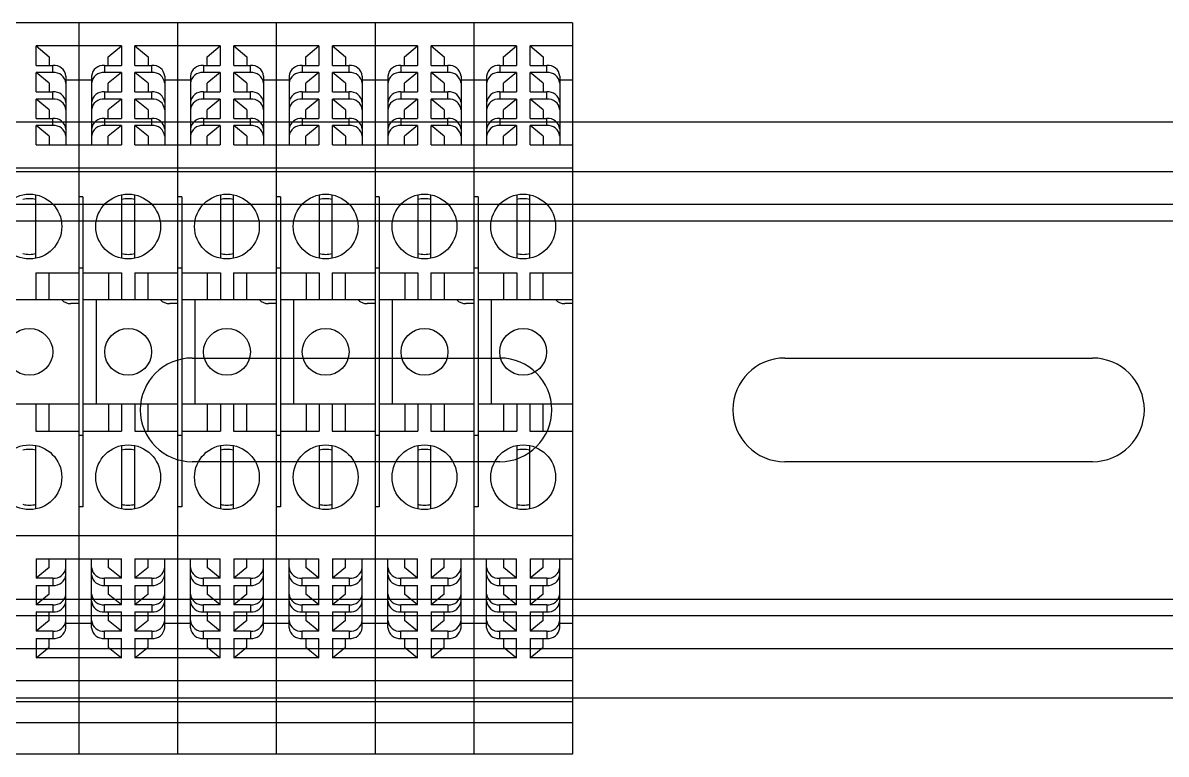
# Model space of a CAD drawing. Header units: inches. Extents: x 17 to 3130, y 15 to 659.
# Drawn here: x 2105.2 to 2174.7, y 378.8 to 423.3 of the extents above; entities that cross this region are included whole.
import ezdxf

# ---------------------------------------------------------------- set-up
doc = ezdxf.new("R2010")
doc.units = ezdxf.units.IN
doc.header["$MEASUREMENT"] = 0

msp = doc.modelspace()

# ---------------------------------------------------------------- linework, layer by layer
at = {"color": 178, "linetype": 'Continuous', "lineweight": 25}
for p, q in [((2108.61962, 423.26917), (2102.61962, 423.26917)), ((2108.61962, 423.26917), (2108.61962, 378.81917)), ((2108.61962, 423.26917), (2108.61962, 378.81917)), ((2108.61962, 423.26917), (2108.61962, 378.81917)), ((2114.61962, 423.26917), (2108.61962, 423.26917)), ((2108.61962, 423.26917), (2108.61962, 378.81917)), ((2114.61962, 423.26917), (2114.61962, 378.81917)), ((2114.61962, 423.26917), (2114.61962, 378.81917)), ((2108.61962, 421.86449), (2106.03237, 421.86449)), ((2106.03237, 420.68692), (2106.03237, 421.86449)), ((2106.03237, 421.86449), (2106.82612, 421.21264)), ((2111.20687, 421.86449), (2108.61962, 421.86449)), ((2110.41312, 421.21264), (2111.20687, 421.86449)), ((2111.20687, 421.86449), (2111.20687, 420.68692)), ((2114.61962, 421.86449), (2112.03237, 421.86449)), ((2112.03237, 420.68692), (2112.03237, 421.86449)), ((2112.03237, 421.86449), (2112.82612, 421.21264)), ((2106.82612, 421.21264), (2106.82612, 420.68692)), ((2110.41312, 420.68692), (2110.41312, 421.21264)), ((2112.82612, 421.21264), (2112.82612, 420.68692)), ((2106.03237, 420.68692), (2107.04837, 420.68692)), ((2107.04837, 420.25213), (2106.03237, 420.25213)), ((2106.03237, 419.07457), (2106.03237, 420.25213)), ((2106.82612, 419.60028), (2106.03237, 420.25213)), ((2107.04837, 420.25213), (2107.04837, 420.68692)), ((2110.19087, 420.68692), (2110.19087, 420.25213)), ((2110.19087, 420.68692), (2111.20687, 420.68692)), ((2111.20687, 420.25213), (2110.19087, 420.25213)), ((2111.20687, 420.25213), (2110.41312, 419.60028)), ((2111.20687, 420.25213), (2111.20687, 419.07457)), ((2112.03237, 420.68692), (2113.04837, 420.68692)), ((2113.04837, 420.25213), (2112.03237, 420.25213)), ((2112.03237, 419.07457), (2112.03237, 420.25213)), ((2112.82612, 419.60028), (2112.03237, 420.25213)), ((2113.04837, 420.25213), (2113.04837, 420.68692)), ((2106.82612, 419.60028), (2106.82612, 419.07457)), ((2107.84212, 420.03507), (2107.84212, 415.84985)), ((2108.61962, 419.77856), (2107.84212, 419.77856)), ((2109.39712, 419.77856), (2108.61962, 419.77856)), ((2109.39712, 420.03507), (2109.39712, 415.84985)), ((2110.41312, 419.07457), (2110.41312, 419.60028)), ((2112.82612, 419.60028), (2112.82612, 419.07457)), ((2113.84212, 420.03507), (2113.84212, 415.84985)), ((2114.61962, 419.77856), (2113.84212, 419.77856)), ((2106.03237, 419.07457), (2107.04837, 419.07457)), ((2107.04837, 418.63977), (2107.04837, 419.07457)), ((2110.19087, 419.07457), (2110.19087, 418.63977)), ((2110.19087, 419.07457), (2111.20687, 419.07457)), ((2112.03237, 419.07457), (2113.04837, 419.07457)), ((2113.04837, 418.63977), (2113.04837, 419.07457)), ((2107.04837, 418.63977), (2106.03237, 418.63977)), ((2106.03237, 417.46221), (2106.03237, 418.63977)), ((2106.82612, 417.98792), (2106.03237, 418.63977)), ((2111.20687, 418.63977), (2110.19087, 418.63977)), ((2111.20687, 418.63977), (2110.41312, 417.98792)), ((2111.20687, 418.63977), (2111.20687, 417.46221)), ((2113.04837, 418.63977), (2112.03237, 418.63977)), ((2112.03237, 417.46221), (2112.03237, 418.63977)), ((2112.82612, 417.98792), (2112.03237, 418.63977)), ((2106.03237, 417.46221), (2107.04837, 417.46221)), ((2106.82612, 417.98792), (2106.82612, 417.46221)), ((2107.04837, 417.02742), (2107.04837, 417.46221)), ((2110.19087, 417.46221), (2110.19087, 417.02742)), ((2110.19087, 417.46221), (2111.20687, 417.46221)), ((2110.41312, 417.46221), (2110.41312, 417.98792)), ((2112.03237, 417.46221), (2113.04837, 417.46221)), ((2112.82612, 417.98792), (2112.82612, 417.46221)), ((2113.04837, 417.02742), (2113.04837, 417.46221)), ((2106.03237, 415.84985), (2106.03237, 417.02742)), ((2107.04837, 417.02742), (2106.03237, 417.02742)), ((2106.82612, 416.37556), (2106.03237, 417.02742)), ((2111.20687, 417.02742), (2110.19087, 417.02742)), ((2111.20687, 417.02742), (2110.41312, 416.37556)), ((2111.20687, 417.02742), (2111.20687, 415.84985)), ((2112.03237, 415.84985), (2112.03237, 417.02742)), ((2113.04837, 417.02742), (2112.03237, 417.02742)), ((2112.82612, 416.37556), (2112.03237, 417.02742)), ((2106.82612, 416.37556), (2106.82612, 415.84985)), ((2110.41312, 415.84985), (2110.41312, 416.37556)), ((2112.82612, 416.37556), (2112.82612, 415.84985)), ((2106.03237, 415.84985), (2108.61962, 415.84985)), ((2108.61962, 415.84985), (2111.20687, 415.84985)), ((2112.03237, 415.84985), (2114.61962, 415.84985)), ((2108.61962, 414.44517), (2102.61962, 414.44517)), ((2114.61962, 414.44517), (2108.61962, 414.44517)), ((2106.0165, 408.96109), (2106.0165, 412.81725)), ((2108.87362, 412.69257), (2108.61962, 412.69257)), ((2108.87362, 412.69257), (2108.87362, 393.84577)), ((2111.22275, 412.81725), (2111.22275, 408.96109)), ((2112.0165, 408.96109), (2112.0165, 412.81725)), ((2106.0165, 408.08247), (2108.61962, 408.08247)), ((2106.0165, 408.08247), (2106.0165, 406.44417)), ((2106.81025, 408.08247), (2106.81025, 406.44417)), ((2108.87362, 408.34917), (2108.61962, 408.34917)), ((2108.87362, 408.08247), (2111.22275, 408.08247)), ((2110.429, 408.08247), (2110.429, 406.44417)), ((2111.22275, 408.08247), (2111.22275, 406.44417)), ((2112.0165, 408.08247), (2114.61962, 408.08247)), ((2112.0165, 408.08247), (2112.0165, 406.44417)), ((2112.81025, 408.08247), (2112.81025, 406.44417)), ((2102.87362, 406.44417), (2108.61962, 406.44417)), ((2108.87362, 406.44417), (2114.61962, 406.44417)), ((2109.66662, 406.44417), (2109.66662, 400.09417)), ((2108.61962, 406.20153), (2108.14337, 406.20153)), ((2114.61962, 406.20153), (2114.14337, 406.20153)), ((2108.61962, 400.09417), (2102.87362, 400.09417)), ((2106.0165, 400.09417), (2106.0165, 398.45587)), ((2106.81025, 400.09417), (2106.81025, 398.45587)), ((2114.61962, 400.09417), (2108.87362, 400.09417)), ((2110.429, 400.09417), (2110.429, 398.45587)), ((2111.22275, 400.09417), (2111.22275, 398.45587)), ((2112.0165, 400.09417), (2112.0165, 398.45587)), ((2112.81025, 400.09417), (2112.81025, 398.45587)), ((2106.0165, 398.45587), (2108.61962, 398.45587)), ((2108.87362, 398.18917), (2108.61962, 398.18917)), ((2108.87362, 398.45587), (2111.22275, 398.45587)), ((2112.0165, 398.45587), (2114.61962, 398.45587)), ((2106.0165, 393.72109), (2106.0165, 397.57725)), ((2111.22275, 397.57725), (2111.22275, 393.72109)), ((2112.0165, 393.72109), (2112.0165, 397.57725)), ((2108.87362, 393.84577), (2108.61962, 393.84577)), ((2108.61962, 392.09317), (2102.61962, 392.09317)), ((2114.61962, 392.09317), (2108.61962, 392.09317)), ((2106.03237, 390.68849), (2108.61962, 390.68849)), ((2106.03237, 390.68849), (2106.03237, 389.51092)), ((2106.82612, 390.16278), (2106.82612, 390.68849)), ((2107.84212, 386.50327), (2107.84212, 390.68849)), ((2108.61962, 390.68849), (2111.20687, 390.68849)), ((2109.39712, 386.50327), (2109.39712, 390.68849)), ((2110.41312, 390.68849), (2110.41312, 390.16278)), ((2111.20687, 389.51092), (2111.20687, 390.68849)), ((2112.03237, 390.68849), (2114.61962, 390.68849)), ((2112.03237, 390.68849), (2112.03237, 389.51092)), ((2112.82612, 390.16278), (2112.82612, 390.68849)), ((2113.84212, 386.50327), (2113.84212, 390.68849)), ((2106.82612, 390.16278), (2106.03237, 389.51092)), ((2111.20687, 389.51092), (2110.41312, 390.16278)), ((2112.82612, 390.16278), (2112.03237, 389.51092)), ((2107.04837, 389.51092), (2106.03237, 389.51092)), ((2106.03237, 389.07613), (2107.04837, 389.07613)), ((2106.03237, 389.07613), (2106.03237, 387.89857)), ((2106.82612, 388.55042), (2106.82612, 389.07613)), ((2107.04837, 389.51092), (2107.04837, 389.07613)), ((2110.19087, 389.07613), (2110.19087, 389.51092)), ((2111.20687, 389.51092), (2110.19087, 389.51092)), ((2110.19087, 389.07613), (2111.20687, 389.07613)), ((2110.41312, 389.07613), (2110.41312, 388.55042)), ((2111.20687, 387.89857), (2111.20687, 389.07613)), ((2113.04837, 389.51092), (2112.03237, 389.51092)), ((2112.03237, 389.07613), (2113.04837, 389.07613)), ((2112.03237, 389.07613), (2112.03237, 387.89857)), ((2112.82612, 388.55042), (2112.82612, 389.07613)), ((2113.04837, 389.51092), (2113.04837, 389.07613)), ((2106.82612, 388.55042), (2106.03237, 387.89857)), ((2111.20687, 387.89857), (2110.41312, 388.55042)), ((2112.82612, 388.55042), (2112.03237, 387.89857)), ((2107.04837, 387.89857), (2106.03237, 387.89857)), ((2107.04837, 387.89857), (2107.04837, 387.46377)), ((2110.19087, 387.46377), (2110.19087, 387.89857)), ((2111.20687, 387.89857), (2110.19087, 387.89857)), ((2113.04837, 387.89857), (2112.03237, 387.89857)), ((2113.04837, 387.89857), (2113.04837, 387.46377)), ((2106.03237, 387.46377), (2107.04837, 387.46377)), ((2106.03237, 387.46377), (2106.03237, 386.28621)), ((2106.82612, 386.93806), (2106.03237, 386.28621)), ((2106.82612, 386.93806), (2106.82612, 387.46377)), ((2110.19087, 387.46377), (2111.20687, 387.46377)), ((2110.41312, 387.46377), (2110.41312, 386.93806)), ((2111.20687, 386.28621), (2110.41312, 386.93806)), ((2111.20687, 386.28621), (2111.20687, 387.46377)), ((2112.03237, 387.46377), (2113.04837, 387.46377)), ((2112.03237, 387.46377), (2112.03237, 386.28621)), ((2112.82612, 386.93806), (2112.03237, 386.28621)), ((2112.82612, 386.93806), (2112.82612, 387.46377)), ((2107.04837, 386.28621), (2106.03237, 386.28621)), ((2107.04837, 386.28621), (2107.04837, 385.85142)), ((2108.61962, 386.75978), (2107.84212, 386.75978)), ((2109.39712, 386.75978), (2108.61962, 386.75978)), ((2110.19087, 385.85142), (2110.19087, 386.28621)), ((2111.20687, 386.28621), (2110.19087, 386.28621)), ((2113.04837, 386.28621), (2112.03237, 386.28621)), ((2113.04837, 386.28621), (2113.04837, 385.85142)), ((2114.61962, 386.75978), (2113.84212, 386.75978)), ((2106.03237, 385.85142), (2107.04837, 385.85142)), ((2106.03237, 385.85142), (2106.03237, 384.67385)), ((2106.82612, 385.3257), (2106.82612, 385.85142)), ((2110.19087, 385.85142), (2111.20687, 385.85142)), ((2110.41312, 385.85142), (2110.41312, 385.3257)), ((2111.20687, 384.67385), (2111.20687, 385.85142)), ((2112.03237, 385.85142), (2113.04837, 385.85142)), ((2112.03237, 385.85142), (2112.03237, 384.67385)), ((2112.82612, 385.3257), (2112.82612, 385.85142)), ((2106.03237, 384.67385), (2106.82612, 385.3257)), ((2110.41312, 385.3257), (2111.20687, 384.67385)), ((2112.03237, 384.67385), (2112.82612, 385.3257)), ((2108.61962, 384.67385), (2106.03237, 384.67385)), ((2111.20687, 384.67385), (2108.61962, 384.67385)), ((2114.61962, 384.67385), (2112.03237, 384.67385)), ((2108.61962, 383.26917), (2102.61962, 383.26917)), ((2114.61962, 383.26917), (2108.61962, 383.26917)), ((2108.61962, 381.99917), (2102.61962, 381.99917)), ((2114.61962, 381.99917), (2108.61962, 381.99917)), ((2108.61962, 380.72917), (2102.61962, 380.72917)), ((2114.61962, 380.72917), (2108.61962, 380.72917)), ((2108.61962, 378.81917), (2102.61962, 378.81917)), ((2114.61962, 378.81917), (2108.61962, 378.81917))]:
    msp.add_line(p, q, dxfattribs=at)
at = {"color": 240, "linetype": 'Continuous', "lineweight": 25, "true_color": 0xed1f24}
for p, q in [((2114.61962, 423.26917), (2114.61962, 378.81917)), ((2120.61962, 423.26917), (2114.61962, 423.26917)), ((2114.61962, 423.26917), (2114.61962, 378.81917)), ((2120.61962, 423.26917), (2120.61962, 378.81917)), ((2120.61962, 423.26917), (2120.61962, 378.81917)), ((2120.61962, 423.26917), (2120.61962, 378.81917)), ((2126.61962, 423.26917), (2120.61962, 423.26917)), ((2120.61962, 423.26917), (2120.61962, 378.81917)), ((2126.61962, 423.26917), (2126.61962, 378.81917)), ((2126.61962, 423.26917), (2126.61962, 378.81917)), ((2132.61962, 423.26917), (2126.61962, 423.26917)), ((2126.61962, 423.26917), (2126.61962, 378.81917)), ((2132.61962, 423.26917), (2132.61962, 378.81917)), ((2132.61962, 423.26917), (2132.61962, 378.81917)), ((2132.61962, 423.26917), (2132.61962, 378.81917)), ((2138.61962, 423.26917), (2132.61962, 423.26917)), ((2132.61962, 423.26917), (2132.61962, 378.81917)), ((2138.61962, 423.26917), (2138.61962, 378.81917)), ((2117.20687, 421.86449), (2114.61962, 421.86449)), ((2116.41312, 421.21264), (2117.20687, 421.86449)), ((2117.20687, 421.86449), (2117.20687, 420.68692)), ((2120.61962, 421.86449), (2118.03237, 421.86449)), ((2118.03237, 420.68692), (2118.03237, 421.86449)), ((2118.03237, 421.86449), (2118.82612, 421.21264)), ((2123.20687, 421.86449), (2120.61962, 421.86449)), ((2122.41312, 421.21264), (2123.20687, 421.86449)), ((2123.20687, 421.86449), (2123.20687, 420.68692)), ((2126.61962, 421.86449), (2124.03237, 421.86449)), ((2124.03237, 420.68692), (2124.03237, 421.86449)), ((2124.03237, 421.86449), (2124.82612, 421.21264)), ((2129.20687, 421.86449), (2126.61962, 421.86449)), ((2128.41312, 421.21264), (2129.20687, 421.86449)), ((2129.20687, 421.86449), (2129.20687, 420.68692)), ((2132.61962, 421.86449), (2130.03237, 421.86449)), ((2130.03237, 420.68692), (2130.03237, 421.86449)), ((2130.03237, 421.86449), (2130.82612, 421.21264)), ((2135.20687, 421.86449), (2132.61962, 421.86449)), ((2134.41312, 421.21264), (2135.20687, 421.86449)), ((2135.20687, 421.86449), (2135.20687, 420.68692)), ((2138.61962, 421.86449), (2136.03237, 421.86449)), ((2136.03237, 420.68692), (2136.03237, 421.86449)), ((2136.03237, 421.86449), (2136.82612, 421.21264)), ((2116.41312, 420.68692), (2116.41312, 421.21264)), ((2118.82612, 421.21264), (2118.82612, 420.68692)), ((2122.41312, 420.68692), (2122.41312, 421.21264)), ((2124.82612, 421.21264), (2124.82612, 420.68692)), ((2128.41312, 420.68692), (2128.41312, 421.21264)), ((2130.82612, 421.21264), (2130.82612, 420.68692)), ((2134.41312, 420.68692), (2134.41312, 421.21264)), ((2136.82612, 421.21264), (2136.82612, 420.68692)), ((2116.19087, 420.68692), (2116.19087, 420.25213)), ((2116.19087, 420.68692), (2117.20687, 420.68692)), ((2117.20687, 420.25213), (2116.19087, 420.25213)), ((2117.20687, 420.25213), (2116.41312, 419.60028)), ((2117.20687, 420.25213), (2117.20687, 419.07457)), ((2118.03237, 420.68692), (2119.04837, 420.68692)), ((2119.04837, 420.25213), (2118.03237, 420.25213)), ((2118.03237, 419.07457), (2118.03237, 420.25213)), ((2118.82612, 419.60028), (2118.03237, 420.25213)), ((2119.04837, 420.25213), (2119.04837, 420.68692)), ((2122.19087, 420.68692), (2122.19087, 420.25213)), ((2122.19087, 420.68692), (2123.20687, 420.68692)), ((2123.20687, 420.25213), (2122.19087, 420.25213)), ((2123.20687, 420.25213), (2122.41312, 419.60028)), ((2123.20687, 420.25213), (2123.20687, 419.07457)), ((2124.03237, 420.68692), (2125.04837, 420.68692)), ((2125.04837, 420.25213), (2124.03237, 420.25213)), ((2124.03237, 419.07457), (2124.03237, 420.25213)), ((2124.82612, 419.60028), (2124.03237, 420.25213)), ((2125.04837, 420.25213), (2125.04837, 420.68692)), ((2128.19087, 420.68692), (2128.19087, 420.25213)), ((2128.19087, 420.68692), (2129.20687, 420.68692)), ((2129.20687, 420.25213), (2128.19087, 420.25213)), ((2129.20687, 420.25213), (2128.41312, 419.60028)), ((2129.20687, 420.25213), (2129.20687, 419.07457)), ((2130.03237, 420.68692), (2131.04837, 420.68692)), ((2131.04837, 420.25213), (2130.03237, 420.25213)), ((2130.03237, 419.07457), (2130.03237, 420.25213)), ((2130.82612, 419.60028), (2130.03237, 420.25213)), ((2131.04837, 420.25213), (2131.04837, 420.68692)), ((2134.19087, 420.68692), (2134.19087, 420.25213)), ((2134.19087, 420.68692), (2135.20687, 420.68692)), ((2135.20687, 420.25213), (2134.19087, 420.25213)), ((2135.20687, 420.25213), (2134.41312, 419.60028)), ((2135.20687, 420.25213), (2135.20687, 419.07457)), ((2136.03237, 420.68692), (2137.04837, 420.68692)), ((2137.04837, 420.25213), (2136.03237, 420.25213)), ((2136.03237, 419.07457), (2136.03237, 420.25213)), ((2136.82612, 419.60028), (2136.03237, 420.25213)), ((2137.04837, 420.25213), (2137.04837, 420.68692)), ((2115.39712, 419.77856), (2114.61962, 419.77856)), ((2115.39712, 420.03507), (2115.39712, 415.84985)), ((2116.41312, 419.07457), (2116.41312, 419.60028)), ((2118.82612, 419.60028), (2118.82612, 419.07457)), ((2119.84212, 420.03507), (2119.84212, 415.84985)), ((2120.61962, 419.77856), (2119.84212, 419.77856)), ((2121.39712, 419.77856), (2120.61962, 419.77856)), ((2121.39712, 420.03507), (2121.39712, 415.84985)), ((2122.41312, 419.07457), (2122.41312, 419.60028)), ((2124.82612, 419.60028), (2124.82612, 419.07457)), ((2125.84212, 420.03507), (2125.84212, 415.84985)), ((2126.61962, 419.77856), (2125.84212, 419.77856)), ((2127.39712, 419.77856), (2126.61962, 419.77856)), ((2127.39712, 420.03507), (2127.39712, 415.84985)), ((2128.41312, 419.07457), (2128.41312, 419.60028)), ((2130.82612, 419.60028), (2130.82612, 419.07457)), ((2131.84212, 420.03507), (2131.84212, 415.84985)), ((2132.61962, 419.77856), (2131.84212, 419.77856)), ((2133.39712, 419.77856), (2132.61962, 419.77856)), ((2133.39712, 420.03507), (2133.39712, 415.84985)), ((2134.41312, 419.07457), (2134.41312, 419.60028)), ((2136.82612, 419.60028), (2136.82612, 419.07457)), ((2137.84212, 420.03507), (2137.84212, 415.84985)), ((2138.61962, 419.77856), (2137.84212, 419.77856)), ((2116.19087, 419.07457), (2116.19087, 418.63977)), ((2116.19087, 419.07457), (2117.20687, 419.07457)), ((2118.03237, 419.07457), (2119.04837, 419.07457)), ((2119.04837, 418.63977), (2119.04837, 419.07457)), ((2122.19087, 419.07457), (2122.19087, 418.63977)), ((2122.19087, 419.07457), (2123.20687, 419.07457)), ((2124.03237, 419.07457), (2125.04837, 419.07457)), ((2125.04837, 418.63977), (2125.04837, 419.07457)), ((2128.19087, 419.07457), (2128.19087, 418.63977)), ((2128.19087, 419.07457), (2129.20687, 419.07457)), ((2130.03237, 419.07457), (2131.04837, 419.07457)), ((2131.04837, 418.63977), (2131.04837, 419.07457)), ((2134.19087, 419.07457), (2134.19087, 418.63977)), ((2134.19087, 419.07457), (2135.20687, 419.07457)), ((2136.03237, 419.07457), (2137.04837, 419.07457)), ((2137.04837, 418.63977), (2137.04837, 419.07457)), ((2117.20687, 418.63977), (2116.19087, 418.63977)), ((2117.20687, 418.63977), (2116.41312, 417.98792)), ((2117.20687, 418.63977), (2117.20687, 417.46221)), ((2119.04837, 418.63977), (2118.03237, 418.63977)), ((2118.03237, 417.46221), (2118.03237, 418.63977)), ((2118.82612, 417.98792), (2118.03237, 418.63977)), ((2123.20687, 418.63977), (2122.19087, 418.63977)), ((2123.20687, 418.63977), (2122.41312, 417.98792)), ((2123.20687, 418.63977), (2123.20687, 417.46221)), ((2125.04837, 418.63977), (2124.03237, 418.63977)), ((2124.03237, 417.46221), (2124.03237, 418.63977)), ((2124.82612, 417.98792), (2124.03237, 418.63977)), ((2129.20687, 418.63977), (2128.19087, 418.63977)), ((2129.20687, 418.63977), (2128.41312, 417.98792)), ((2129.20687, 418.63977), (2129.20687, 417.46221)), ((2131.04837, 418.63977), (2130.03237, 418.63977)), ((2130.03237, 417.46221), (2130.03237, 418.63977)), ((2130.82612, 417.98792), (2130.03237, 418.63977)), ((2135.20687, 418.63977), (2134.19087, 418.63977)), ((2135.20687, 418.63977), (2134.41312, 417.98792)), ((2135.20687, 418.63977), (2135.20687, 417.46221)), ((2137.04837, 418.63977), (2136.03237, 418.63977)), ((2136.03237, 417.46221), (2136.03237, 418.63977)), ((2136.82612, 417.98792), (2136.03237, 418.63977)), ((2116.19087, 417.46221), (2116.19087, 417.02742)), ((2116.19087, 417.46221), (2117.20687, 417.46221)), ((2116.41312, 417.46221), (2116.41312, 417.98792)), ((2118.03237, 417.46221), (2119.04837, 417.46221)), ((2118.82612, 417.98792), (2118.82612, 417.46221)), ((2119.04837, 417.02742), (2119.04837, 417.46221)), ((2122.19087, 417.46221), (2122.19087, 417.02742)), ((2122.19087, 417.46221), (2123.20687, 417.46221)), ((2122.41312, 417.46221), (2122.41312, 417.98792)), ((2124.03237, 417.46221), (2125.04837, 417.46221)), ((2124.82612, 417.98792), (2124.82612, 417.46221)), ((2125.04837, 417.02742), (2125.04837, 417.46221)), ((2128.19087, 417.46221), (2128.19087, 417.02742)), ((2128.19087, 417.46221), (2129.20687, 417.46221)), ((2128.41312, 417.46221), (2128.41312, 417.98792)), ((2130.03237, 417.46221), (2131.04837, 417.46221)), ((2130.82612, 417.98792), (2130.82612, 417.46221)), ((2131.04837, 417.02742), (2131.04837, 417.46221)), ((2134.19087, 417.46221), (2134.19087, 417.02742)), ((2134.19087, 417.46221), (2135.20687, 417.46221)), ((2134.41312, 417.46221), (2134.41312, 417.98792)), ((2136.03237, 417.46221), (2137.04837, 417.46221)), ((2136.82612, 417.98792), (2136.82612, 417.46221)), ((2137.04837, 417.02742), (2137.04837, 417.46221)), ((2117.20687, 417.02742), (2116.19087, 417.02742)), ((2117.20687, 417.02742), (2116.41312, 416.37556)), ((2117.20687, 417.02742), (2117.20687, 415.84985)), ((2118.03237, 415.84985), (2118.03237, 417.02742)), ((2119.04837, 417.02742), (2118.03237, 417.02742)), ((2118.82612, 416.37556), (2118.03237, 417.02742)), ((2123.20687, 417.02742), (2122.19087, 417.02742)), ((2123.20687, 417.02742), (2122.41312, 416.37556)), ((2123.20687, 417.02742), (2123.20687, 415.84985)), ((2124.03237, 415.84985), (2124.03237, 417.02742)), ((2125.04837, 417.02742), (2124.03237, 417.02742)), ((2124.82612, 416.37556), (2124.03237, 417.02742)), ((2129.20687, 417.02742), (2128.19087, 417.02742)), ((2129.20687, 417.02742), (2128.41312, 416.37556)), ((2129.20687, 417.02742), (2129.20687, 415.84985)), ((2130.03237, 415.84985), (2130.03237, 417.02742)), ((2131.04837, 417.02742), (2130.03237, 417.02742)), ((2130.82612, 416.37556), (2130.03237, 417.02742)), ((2135.20687, 417.02742), (2134.19087, 417.02742)), ((2135.20687, 417.02742), (2134.41312, 416.37556)), ((2135.20687, 417.02742), (2135.20687, 415.84985)), ((2136.03237, 415.84985), (2136.03237, 417.02742)), ((2137.04837, 417.02742), (2136.03237, 417.02742)), ((2136.82612, 416.37556), (2136.03237, 417.02742)), ((2116.41312, 415.84985), (2116.41312, 416.37556)), ((2118.82612, 416.37556), (2118.82612, 415.84985)), ((2122.41312, 415.84985), (2122.41312, 416.37556)), ((2124.82612, 416.37556), (2124.82612, 415.84985)), ((2128.41312, 415.84985), (2128.41312, 416.37556)), ((2130.82612, 416.37556), (2130.82612, 415.84985)), ((2134.41312, 415.84985), (2134.41312, 416.37556)), ((2136.82612, 416.37556), (2136.82612, 415.84985)), ((2114.61962, 415.84985), (2117.20687, 415.84985)), ((2118.03237, 415.84985), (2120.61962, 415.84985)), ((2120.61962, 415.84985), (2123.20687, 415.84985)), ((2124.03237, 415.84985), (2126.61962, 415.84985)), ((2126.61962, 415.84985), (2129.20687, 415.84985)), ((2130.03237, 415.84985), (2132.61962, 415.84985)), ((2132.61962, 415.84985), (2135.20687, 415.84985)), ((2136.03237, 415.84985), (2138.61962, 415.84985)), ((2120.61962, 414.44517), (2114.61962, 414.44517)), ((2126.61962, 414.44517), (2120.61962, 414.44517)), ((2132.61962, 414.44517), (2126.61962, 414.44517)), ((2138.61962, 414.44517), (2132.61962, 414.44517)), ((2114.87362, 412.69257), (2114.61962, 412.69257)), ((2114.87362, 412.69257), (2114.87362, 393.84577)), ((2117.22275, 412.81725), (2117.22275, 408.96109)), ((2118.0165, 408.96109), (2118.0165, 412.81725)), ((2120.87362, 412.69257), (2120.61962, 412.69257)), ((2120.87362, 412.69257), (2120.87362, 393.84577)), ((2123.22275, 412.81725), (2123.22275, 408.96109)), ((2124.0165, 408.96109), (2124.0165, 412.81725)), ((2126.87362, 412.69257), (2126.61962, 412.69257)), ((2126.87362, 412.69257), (2126.87362, 393.84577)), ((2129.22275, 412.81725), (2129.22275, 408.96109)), ((2130.0165, 408.96109), (2130.0165, 412.81725)), ((2132.87362, 412.69257), (2132.61962, 412.69257)), ((2132.87362, 412.69257), (2132.87362, 393.84577)), ((2135.22275, 412.81725), (2135.22275, 408.96109)), ((2136.0165, 408.96109), (2136.0165, 412.81725)), ((2114.87362, 408.34917), (2114.61962, 408.34917)), ((2114.87362, 408.08247), (2117.22275, 408.08247)), ((2116.429, 408.08247), (2116.429, 406.44417)), ((2117.22275, 408.08247), (2117.22275, 406.44417)), ((2118.0165, 408.08247), (2120.61962, 408.08247)), ((2118.0165, 408.08247), (2118.0165, 406.44417)), ((2118.81025, 408.08247), (2118.81025, 406.44417)), ((2120.87362, 408.34917), (2120.61962, 408.34917)), ((2120.87362, 408.08247), (2123.22275, 408.08247)), ((2122.429, 408.08247), (2122.429, 406.44417)), ((2123.22275, 408.08247), (2123.22275, 406.44417)), ((2124.0165, 408.08247), (2126.61962, 408.08247)), ((2124.0165, 408.08247), (2124.0165, 406.44417)), ((2124.81025, 408.08247), (2124.81025, 406.44417)), ((2126.87362, 408.34917), (2126.61962, 408.34917)), ((2126.87362, 408.08247), (2129.22275, 408.08247)), ((2128.429, 408.08247), (2128.429, 406.44417)), ((2129.22275, 408.08247), (2129.22275, 406.44417)), ((2130.0165, 408.08247), (2132.61962, 408.08247)), ((2130.0165, 408.08247), (2130.0165, 406.44417)), ((2130.81025, 408.08247), (2130.81025, 406.44417)), ((2132.87362, 408.34917), (2132.61962, 408.34917)), ((2132.87362, 408.08247), (2135.22275, 408.08247)), ((2134.429, 408.08247), (2134.429, 406.44417)), ((2135.22275, 408.08247), (2135.22275, 406.44417)), ((2136.0165, 408.08247), (2138.61962, 408.08247)), ((2136.0165, 408.08247), (2136.0165, 406.44417)), ((2136.81025, 408.08247), (2136.81025, 406.44417)), ((2114.87362, 406.44417), (2120.61962, 406.44417)), ((2115.66662, 406.44417), (2115.66662, 400.09417)), ((2120.87362, 406.44417), (2126.61962, 406.44417)), ((2121.66662, 406.44417), (2121.66662, 400.09417)), ((2126.87362, 406.44417), (2132.61962, 406.44417)), ((2127.66662, 406.44417), (2127.66662, 400.09417)), ((2132.87362, 406.44417), (2138.61962, 406.44417)), ((2133.66662, 406.44417), (2133.66662, 400.09417)), ((2120.61962, 406.20153), (2120.14337, 406.20153)), ((2126.61962, 406.20153), (2126.14337, 406.20153)), ((2132.61962, 406.20153), (2132.14337, 406.20153)), ((2138.61962, 406.20153), (2138.14337, 406.20153)), ((2120.61962, 400.09417), (2114.87362, 400.09417)), ((2116.429, 400.09417), (2116.429, 398.45587)), ((2117.22275, 400.09417), (2117.22275, 398.45587)), ((2118.0165, 400.09417), (2118.0165, 398.45587)), ((2118.81025, 400.09417), (2118.81025, 398.45587)), ((2126.61962, 400.09417), (2120.87362, 400.09417)), ((2122.429, 400.09417), (2122.429, 398.45587)), ((2123.22275, 400.09417), (2123.22275, 398.45587)), ((2124.0165, 400.09417), (2124.0165, 398.45587)), ((2124.81025, 400.09417), (2124.81025, 398.45587)), ((2132.61962, 400.09417), (2126.87362, 400.09417)), ((2128.429, 400.09417), (2128.429, 398.45587)), ((2129.22275, 400.09417), (2129.22275, 398.45587)), ((2130.0165, 400.09417), (2130.0165, 398.45587)), ((2130.81025, 400.09417), (2130.81025, 398.45587)), ((2138.61962, 400.09417), (2132.87362, 400.09417)), ((2134.429, 400.09417), (2134.429, 398.45587)), ((2135.22275, 400.09417), (2135.22275, 398.45587)), ((2136.0165, 400.09417), (2136.0165, 398.45587)), ((2136.81025, 400.09417), (2136.81025, 398.45587)), ((2114.87362, 398.18917), (2114.61962, 398.18917)), ((2114.87362, 398.45587), (2117.22275, 398.45587)), ((2118.0165, 398.45587), (2120.61962, 398.45587)), ((2120.87362, 398.18917), (2120.61962, 398.18917)), ((2120.87362, 398.45587), (2123.22275, 398.45587)), ((2124.0165, 398.45587), (2126.61962, 398.45587)), ((2126.87362, 398.18917), (2126.61962, 398.18917)), ((2126.87362, 398.45587), (2129.22275, 398.45587)), ((2130.0165, 398.45587), (2132.61962, 398.45587)), ((2132.87362, 398.18917), (2132.61962, 398.18917)), ((2132.87362, 398.45587), (2135.22275, 398.45587)), ((2136.0165, 398.45587), (2138.61962, 398.45587)), ((2117.22275, 397.57725), (2117.22275, 393.72109)), ((2118.0165, 393.72109), (2118.0165, 397.57725)), ((2123.22275, 397.57725), (2123.22275, 393.72109)), ((2124.0165, 393.72109), (2124.0165, 397.57725)), ((2129.22275, 397.57725), (2129.22275, 393.72109)), ((2130.0165, 393.72109), (2130.0165, 397.57725)), ((2135.22275, 397.57725), (2135.22275, 393.72109)), ((2136.0165, 393.72109), (2136.0165, 397.57725)), ((2114.87362, 393.84577), (2114.61962, 393.84577)), ((2120.87362, 393.84577), (2120.61962, 393.84577)), ((2126.87362, 393.84577), (2126.61962, 393.84577)), ((2132.87362, 393.84577), (2132.61962, 393.84577)), ((2120.61962, 392.09317), (2114.61962, 392.09317)), ((2126.61962, 392.09317), (2120.61962, 392.09317)), ((2132.61962, 392.09317), (2126.61962, 392.09317)), ((2138.61962, 392.09317), (2132.61962, 392.09317)), ((2114.61962, 390.68849), (2117.20687, 390.68849)), ((2115.39712, 386.50327), (2115.39712, 390.68849)), ((2116.41312, 390.68849), (2116.41312, 390.16278)), ((2117.20687, 389.51092), (2117.20687, 390.68849)), ((2118.03237, 390.68849), (2120.61962, 390.68849)), ((2118.03237, 390.68849), (2118.03237, 389.51092)), ((2118.82612, 390.16278), (2118.82612, 390.68849)), ((2119.84212, 386.50327), (2119.84212, 390.68849)), ((2120.61962, 390.68849), (2123.20687, 390.68849)), ((2121.39712, 386.50327), (2121.39712, 390.68849)), ((2122.41312, 390.68849), (2122.41312, 390.16278)), ((2123.20687, 389.51092), (2123.20687, 390.68849)), ((2124.03237, 390.68849), (2126.61962, 390.68849)), ((2124.03237, 390.68849), (2124.03237, 389.51092)), ((2124.82612, 390.16278), (2124.82612, 390.68849)), ((2125.84212, 386.50327), (2125.84212, 390.68849)), ((2126.61962, 390.68849), (2129.20687, 390.68849)), ((2127.39712, 386.50327), (2127.39712, 390.68849)), ((2128.41312, 390.68849), (2128.41312, 390.16278)), ((2129.20687, 389.51092), (2129.20687, 390.68849)), ((2130.03237, 390.68849), (2132.61962, 390.68849)), ((2130.03237, 390.68849), (2130.03237, 389.51092)), ((2130.82612, 390.16278), (2130.82612, 390.68849)), ((2131.84212, 386.50327), (2131.84212, 390.68849)), ((2132.61962, 390.68849), (2135.20687, 390.68849)), ((2133.39712, 386.50327), (2133.39712, 390.68849)), ((2134.41312, 390.68849), (2134.41312, 390.16278)), ((2135.20687, 389.51092), (2135.20687, 390.68849)), ((2136.03237, 390.68849), (2138.61962, 390.68849)), ((2136.03237, 390.68849), (2136.03237, 389.51092)), ((2136.82612, 390.16278), (2136.82612, 390.68849)), ((2137.84212, 386.50327), (2137.84212, 390.68849)), ((2117.20687, 389.51092), (2116.41312, 390.16278)), ((2118.82612, 390.16278), (2118.03237, 389.51092)), ((2123.20687, 389.51092), (2122.41312, 390.16278)), ((2124.82612, 390.16278), (2124.03237, 389.51092)), ((2129.20687, 389.51092), (2128.41312, 390.16278)), ((2130.82612, 390.16278), (2130.03237, 389.51092)), ((2135.20687, 389.51092), (2134.41312, 390.16278)), ((2136.82612, 390.16278), (2136.03237, 389.51092)), ((2116.19087, 389.07613), (2116.19087, 389.51092)), ((2117.20687, 389.51092), (2116.19087, 389.51092)), ((2116.19087, 389.07613), (2117.20687, 389.07613)), ((2116.41312, 389.07613), (2116.41312, 388.55042)), ((2117.20687, 387.89857), (2117.20687, 389.07613)), ((2119.04837, 389.51092), (2118.03237, 389.51092)), ((2118.03237, 389.07613), (2119.04837, 389.07613)), ((2118.03237, 389.07613), (2118.03237, 387.89857)), ((2118.82612, 388.55042), (2118.82612, 389.07613)), ((2119.04837, 389.51092), (2119.04837, 389.07613)), ((2122.19087, 389.07613), (2122.19087, 389.51092)), ((2123.20687, 389.51092), (2122.19087, 389.51092)), ((2122.19087, 389.07613), (2123.20687, 389.07613)), ((2122.41312, 389.07613), (2122.41312, 388.55042)), ((2123.20687, 387.89857), (2123.20687, 389.07613)), ((2125.04837, 389.51092), (2124.03237, 389.51092)), ((2124.03237, 389.07613), (2125.04837, 389.07613)), ((2124.03237, 389.07613), (2124.03237, 387.89857)), ((2124.82612, 388.55042), (2124.82612, 389.07613)), ((2125.04837, 389.51092), (2125.04837, 389.07613)), ((2128.19087, 389.07613), (2128.19087, 389.51092)), ((2129.20687, 389.51092), (2128.19087, 389.51092)), ((2128.19087, 389.07613), (2129.20687, 389.07613)), ((2128.41312, 389.07613), (2128.41312, 388.55042)), ((2129.20687, 387.89857), (2129.20687, 389.07613)), ((2131.04837, 389.51092), (2130.03237, 389.51092)), ((2130.03237, 389.07613), (2131.04837, 389.07613)), ((2130.03237, 389.07613), (2130.03237, 387.89857)), ((2130.82612, 388.55042), (2130.82612, 389.07613)), ((2131.04837, 389.51092), (2131.04837, 389.07613)), ((2134.19087, 389.07613), (2134.19087, 389.51092)), ((2135.20687, 389.51092), (2134.19087, 389.51092)), ((2134.19087, 389.07613), (2135.20687, 389.07613)), ((2134.41312, 389.07613), (2134.41312, 388.55042)), ((2135.20687, 387.89857), (2135.20687, 389.07613)), ((2137.04837, 389.51092), (2136.03237, 389.51092)), ((2136.03237, 389.07613), (2137.04837, 389.07613)), ((2136.03237, 389.07613), (2136.03237, 387.89857)), ((2136.82612, 388.55042), (2136.82612, 389.07613)), ((2137.04837, 389.51092), (2137.04837, 389.07613)), ((2117.20687, 387.89857), (2116.41312, 388.55042)), ((2118.82612, 388.55042), (2118.03237, 387.89857)), ((2123.20687, 387.89857), (2122.41312, 388.55042)), ((2124.82612, 388.55042), (2124.03237, 387.89857)), ((2129.20687, 387.89857), (2128.41312, 388.55042)), ((2130.82612, 388.55042), (2130.03237, 387.89857)), ((2135.20687, 387.89857), (2134.41312, 388.55042)), ((2136.82612, 388.55042), (2136.03237, 387.89857)), ((2116.19087, 387.46377), (2116.19087, 387.89857)), ((2117.20687, 387.89857), (2116.19087, 387.89857)), ((2119.04837, 387.89857), (2118.03237, 387.89857)), ((2119.04837, 387.89857), (2119.04837, 387.46377)), ((2122.19087, 387.46377), (2122.19087, 387.89857)), ((2123.20687, 387.89857), (2122.19087, 387.89857)), ((2125.04837, 387.89857), (2124.03237, 387.89857)), ((2125.04837, 387.89857), (2125.04837, 387.46377)), ((2128.19087, 387.46377), (2128.19087, 387.89857)), ((2129.20687, 387.89857), (2128.19087, 387.89857)), ((2131.04837, 387.89857), (2130.03237, 387.89857)), ((2131.04837, 387.89857), (2131.04837, 387.46377)), ((2134.19087, 387.46377), (2134.19087, 387.89857)), ((2135.20687, 387.89857), (2134.19087, 387.89857)), ((2137.04837, 387.89857), (2136.03237, 387.89857)), ((2137.04837, 387.89857), (2137.04837, 387.46377)), ((2116.19087, 387.46377), (2117.20687, 387.46377)), ((2116.41312, 387.46377), (2116.41312, 386.93806)), ((2117.20687, 386.28621), (2116.41312, 386.93806)), ((2117.20687, 386.28621), (2117.20687, 387.46377)), ((2118.03237, 387.46377), (2119.04837, 387.46377)), ((2118.03237, 387.46377), (2118.03237, 386.28621)), ((2118.82612, 386.93806), (2118.03237, 386.28621)), ((2118.82612, 386.93806), (2118.82612, 387.46377)), ((2122.19087, 387.46377), (2123.20687, 387.46377)), ((2122.41312, 387.46377), (2122.41312, 386.93806)), ((2123.20687, 386.28621), (2122.41312, 386.93806)), ((2123.20687, 386.28621), (2123.20687, 387.46377)), ((2124.03237, 387.46377), (2125.04837, 387.46377)), ((2124.03237, 387.46377), (2124.03237, 386.28621)), ((2124.82612, 386.93806), (2124.03237, 386.28621)), ((2124.82612, 386.93806), (2124.82612, 387.46377)), ((2128.19087, 387.46377), (2129.20687, 387.46377)), ((2128.41312, 387.46377), (2128.41312, 386.93806)), ((2129.20687, 386.28621), (2128.41312, 386.93806)), ((2129.20687, 386.28621), (2129.20687, 387.46377)), ((2130.03237, 387.46377), (2131.04837, 387.46377)), ((2130.03237, 387.46377), (2130.03237, 386.28621)), ((2130.82612, 386.93806), (2130.03237, 386.28621)), ((2130.82612, 386.93806), (2130.82612, 387.46377)), ((2134.19087, 387.46377), (2135.20687, 387.46377)), ((2134.41312, 387.46377), (2134.41312, 386.93806)), ((2135.20687, 386.28621), (2134.41312, 386.93806)), ((2135.20687, 386.28621), (2135.20687, 387.46377)), ((2136.03237, 387.46377), (2137.04837, 387.46377)), ((2136.03237, 387.46377), (2136.03237, 386.28621)), ((2136.82612, 386.93806), (2136.03237, 386.28621)), ((2136.82612, 386.93806), (2136.82612, 387.46377)), ((2115.39712, 386.75978), (2114.61962, 386.75978)), ((2116.19087, 385.85142), (2116.19087, 386.28621)), ((2117.20687, 386.28621), (2116.19087, 386.28621)), ((2119.04837, 386.28621), (2118.03237, 386.28621)), ((2119.04837, 386.28621), (2119.04837, 385.85142)), ((2120.61962, 386.75978), (2119.84212, 386.75978)), ((2121.39712, 386.75978), (2120.61962, 386.75978)), ((2122.19087, 385.85142), (2122.19087, 386.28621)), ((2123.20687, 386.28621), (2122.19087, 386.28621)), ((2125.04837, 386.28621), (2124.03237, 386.28621)), ((2125.04837, 386.28621), (2125.04837, 385.85142)), ((2126.61962, 386.75978), (2125.84212, 386.75978)), ((2127.39712, 386.75978), (2126.61962, 386.75978)), ((2128.19087, 385.85142), (2128.19087, 386.28621)), ((2129.20687, 386.28621), (2128.19087, 386.28621)), ((2131.04837, 386.28621), (2130.03237, 386.28621)), ((2131.04837, 386.28621), (2131.04837, 385.85142)), ((2132.61962, 386.75978), (2131.84212, 386.75978)), ((2133.39712, 386.75978), (2132.61962, 386.75978)), ((2134.19087, 385.85142), (2134.19087, 386.28621)), ((2135.20687, 386.28621), (2134.19087, 386.28621)), ((2137.04837, 386.28621), (2136.03237, 386.28621)), ((2137.04837, 386.28621), (2137.04837, 385.85142)), ((2138.61962, 386.75978), (2137.84212, 386.75978)), ((2116.19087, 385.85142), (2117.20687, 385.85142)), ((2116.41312, 385.85142), (2116.41312, 385.3257)), ((2117.20687, 384.67385), (2117.20687, 385.85142)), ((2118.03237, 385.85142), (2119.04837, 385.85142)), ((2118.03237, 385.85142), (2118.03237, 384.67385)), ((2118.82612, 385.3257), (2118.82612, 385.85142)), ((2122.19087, 385.85142), (2123.20687, 385.85142)), ((2122.41312, 385.85142), (2122.41312, 385.3257)), ((2123.20687, 384.67385), (2123.20687, 385.85142)), ((2124.03237, 385.85142), (2125.04837, 385.85142)), ((2124.03237, 385.85142), (2124.03237, 384.67385)), ((2124.82612, 385.3257), (2124.82612, 385.85142)), ((2128.19087, 385.85142), (2129.20687, 385.85142)), ((2128.41312, 385.85142), (2128.41312, 385.3257)), ((2129.20687, 384.67385), (2129.20687, 385.85142)), ((2130.03237, 385.85142), (2131.04837, 385.85142)), ((2130.03237, 385.85142), (2130.03237, 384.67385)), ((2130.82612, 385.3257), (2130.82612, 385.85142)), ((2134.19087, 385.85142), (2135.20687, 385.85142)), ((2134.41312, 385.85142), (2134.41312, 385.3257)), ((2135.20687, 384.67385), (2135.20687, 385.85142)), ((2136.03237, 385.85142), (2137.04837, 385.85142)), ((2136.03237, 385.85142), (2136.03237, 384.67385)), ((2136.82612, 385.3257), (2136.82612, 385.85142)), ((2116.41312, 385.3257), (2117.20687, 384.67385)), ((2118.03237, 384.67385), (2118.82612, 385.3257)), ((2122.41312, 385.3257), (2123.20687, 384.67385)), ((2124.03237, 384.67385), (2124.82612, 385.3257)), ((2128.41312, 385.3257), (2129.20687, 384.67385)), ((2130.03237, 384.67385), (2130.82612, 385.3257)), ((2134.41312, 385.3257), (2135.20687, 384.67385)), ((2136.03237, 384.67385), (2136.82612, 385.3257)), ((2117.20687, 384.67385), (2114.61962, 384.67385)), ((2120.61962, 384.67385), (2118.03237, 384.67385)), ((2123.20687, 384.67385), (2120.61962, 384.67385)), ((2126.61962, 384.67385), (2124.03237, 384.67385)), ((2129.20687, 384.67385), (2126.61962, 384.67385)), ((2132.61962, 384.67385), (2130.03237, 384.67385)), ((2135.20687, 384.67385), (2132.61962, 384.67385)), ((2138.61962, 384.67385), (2136.03237, 384.67385)), ((2120.61962, 383.26917), (2114.61962, 383.26917)), ((2126.61962, 383.26917), (2120.61962, 383.26917)), ((2132.61962, 383.26917), (2126.61962, 383.26917)), ((2138.61962, 383.26917), (2132.61962, 383.26917)), ((2120.61962, 381.99917), (2114.61962, 381.99917)), ((2126.61962, 381.99917), (2120.61962, 381.99917)), ((2132.61962, 381.99917), (2126.61962, 381.99917)), ((2138.61962, 381.99917), (2132.61962, 381.99917)), ((2120.61962, 380.72917), (2114.61962, 380.72917)), ((2126.61962, 380.72917), (2120.61962, 380.72917)), ((2132.61962, 380.72917), (2126.61962, 380.72917)), ((2138.61962, 380.72917), (2132.61962, 380.72917)), ((2120.61962, 378.81917), (2114.61962, 378.81917)), ((2126.61962, 378.81917), (2120.61962, 378.81917)), ((2132.61962, 378.81917), (2126.61962, 378.81917)), ((2138.61962, 378.81917), (2132.61962, 378.81917))]:
    msp.add_line(p, q, dxfattribs=at)
at = {"color": 7, "linetype": 'Continuous', "lineweight": 25}
for p, q in [((1712.43008, 417.2441), (2212.43008, 417.2441)), ((1712.43008, 414.2441), (2212.43008, 414.2441)), ((1712.43008, 412.2441), (2212.43008, 412.2441)), ((1712.43008, 411.2441), (2212.43008, 411.2441)), ((2115.50508, 402.8941), (2134.20508, 402.8941)), ((2151.50508, 402.8941), (2170.20508, 402.8941)), ((2134.20508, 396.5941), (2115.50508, 396.5941)), ((2170.20508, 396.5941), (2151.50508, 396.5941)), ((1712.43008, 388.2441), (2212.43008, 388.2441)), ((1712.43008, 387.2441), (2212.43008, 387.2441)), ((1712.43008, 385.2441), (2212.43008, 385.2441)), ((1712.43008, 382.2441), (2212.43008, 382.2441))]:
    msp.add_line(p, q, dxfattribs=at)
at = {"color": 178, "linetype": 'Continuous', "lineweight": 25}
for centre, radius in [((2105.61962, 410.88917), 1.9685), ((2111.61962, 410.88917), 1.9685), ((2105.61962, 403.26917), 1.4224), ((2111.61962, 403.26917), 1.4224), ((2105.61962, 395.64917), 1.9685), ((2111.61962, 395.64917), 1.9685)]:
    msp.add_circle(centre, radius, dxfattribs=at)
at = {"color": 240, "linetype": 'Continuous', "lineweight": 25, "true_color": 0xed1f24}
for centre, radius in [((2117.61962, 410.88917), 1.9685), ((2123.61962, 410.88917), 1.9685), ((2129.61962, 410.88917), 1.9685), ((2135.61962, 410.88917), 1.9685), ((2117.61962, 403.26917), 1.4224), ((2123.61962, 403.26917), 1.4224), ((2129.61962, 403.26917), 1.4224), ((2135.61962, 403.26917), 1.4224), ((2117.61962, 395.64917), 1.9685), ((2123.61962, 395.64917), 1.9685), ((2129.61962, 395.64917), 1.9685), ((2135.61962, 395.64917), 1.9685)]:
    msp.add_circle(centre, radius, dxfattribs=at)
at = {"color": 178, "linetype": 'Continuous', "lineweight": 25}
for centre, radius, start, end in [((2107.11298, 419.9564), 0.73337, 6.1580922, 95.0540426), ((2107.11298, 419.52161), 0.73337, 6.1580922, 95.0540426), ((2110.12627, 419.9564), 0.73337, 84.9459574, 173.8419078), ((2110.12627, 419.52161), 0.73337, 84.9459574, 173.8419078), ((2113.11298, 419.9564), 0.73337, 6.1580922, 95.0540426), ((2113.11298, 419.52161), 0.73337, 6.1580922, 95.0540426), ((2107.11298, 418.34404), 0.73337, 6.1580922, 95.0540426), ((2110.12627, 418.34404), 0.73337, 84.9459574, 173.8419078), ((2113.11298, 418.34404), 0.73337, 6.1580922, 95.0540426), ((2107.11298, 417.90925), 0.73337, 6.1580922, 95.0540426), ((2110.12627, 417.90925), 0.73337, 84.9459574, 173.8419078), ((2113.11298, 417.90925), 0.73337, 6.1580922, 95.0540426), ((2107.11298, 416.73169), 0.73337, 6.1580922, 95.0540426), ((2110.12627, 416.73169), 0.73337, 84.9459574, 173.8419078), ((2113.11298, 416.73169), 0.73337, 6.1580922, 95.0540426), ((2107.11298, 416.29689), 0.73337, 6.1580922, 95.0540426), ((2110.12627, 416.29689), 0.73337, 84.9459574, 173.8419078), ((2113.11298, 416.29689), 0.73337, 6.1580922, 95.0540426), ((2105.61962, 410.88917), 1.6925, 76.4384265, 103.5615735), ((2111.61962, 410.88917), 1.6925, 76.4384265, 103.5615735), ((2105.61962, 410.88917), 1.6925, 256.4384265, 283.5615735), ((2111.61962, 410.88917), 1.6925, 256.4384265, 283.5615735), ((2108.14337, 406.99528), 0.79375, 223.9722475, 270), ((2114.14337, 406.99528), 0.79375, 223.9722475, 270), ((2105.61962, 395.64917), 1.6925, 76.4384265, 103.5615735), ((2111.61962, 395.64917), 1.6925, 76.4384265, 103.5615735), ((2105.61962, 395.64917), 1.6925, 256.4384265, 283.5615735), ((2111.61962, 395.64917), 1.6925, 256.4384265, 283.5615735), ((2107.11298, 390.24145), 0.73337, 264.9459574, 353.8419078), ((2107.11298, 389.80665), 0.73337, 264.9459574, 353.8419078), ((2110.12627, 390.24145), 0.73337, 186.1580922, 275.0540426), ((2110.12627, 389.80665), 0.73337, 186.1580922, 275.0540426), ((2113.11298, 390.24145), 0.73337, 264.9459574, 353.8419078), ((2113.11298, 389.80665), 0.73337, 264.9459574, 353.8419078), ((2107.11298, 388.62909), 0.73337, 264.9459574, 353.8419078), ((2110.12627, 388.62909), 0.73337, 186.1580922, 275.0540426), ((2113.11298, 388.62909), 0.73337, 264.9459574, 353.8419078), ((2107.11298, 388.1943), 0.73337, 264.9459574, 353.8419078), ((2110.12627, 388.1943), 0.73337, 186.1580922, 275.0540426), ((2113.11298, 388.1943), 0.73337, 264.9459574, 353.8419078), ((2107.11298, 387.01673), 0.73337, 264.9459574, 353.8419078), ((2110.12627, 387.01673), 0.73337, 186.1580922, 275.0540426), ((2113.11298, 387.01673), 0.73337, 264.9459574, 353.8419078), ((2107.11298, 386.58194), 0.73337, 264.9459574, 353.8419078), ((2110.12627, 386.58194), 0.73337, 186.1580922, 275.0540426), ((2113.11298, 386.58194), 0.73337, 264.9459574, 353.8419078)]:
    msp.add_arc(centre, radius, start, end, dxfattribs=at)
at = {"color": 240, "linetype": 'Continuous', "lineweight": 25, "true_color": 0xed1f24}
for centre, radius, start, end in [((2116.12627, 419.9564), 0.73337, 84.9459574, 173.8419078), ((2116.12627, 419.52161), 0.73337, 84.9459574, 173.8419078), ((2119.11298, 419.9564), 0.73337, 6.1580922, 95.0540426), ((2119.11298, 419.52161), 0.73337, 6.1580922, 95.0540426), ((2122.12627, 419.9564), 0.73337, 84.9459574, 173.8419078), ((2122.12627, 419.52161), 0.73337, 84.9459574, 173.8419078), ((2125.11298, 419.9564), 0.73337, 6.1580922, 95.0540426), ((2125.11298, 419.52161), 0.73337, 6.1580922, 95.0540426), ((2128.12627, 419.9564), 0.73337, 84.9459574, 173.8419078), ((2128.12627, 419.52161), 0.73337, 84.9459574, 173.8419078), ((2131.11298, 419.9564), 0.73337, 6.1580922, 95.0540426), ((2131.11298, 419.52161), 0.73337, 6.1580922, 95.0540426), ((2134.12627, 419.9564), 0.73337, 84.9459574, 173.8419078), ((2134.12627, 419.52161), 0.73337, 84.9459574, 173.8419078), ((2137.11298, 419.9564), 0.73337, 6.1580922, 95.0540426), ((2137.11298, 419.52161), 0.73337, 6.1580922, 95.0540426), ((2116.12627, 418.34404), 0.73337, 84.9459574, 173.8419078), ((2119.11298, 418.34404), 0.73337, 6.1580922, 95.0540426), ((2122.12627, 418.34404), 0.73337, 84.9459574, 173.8419078), ((2125.11298, 418.34404), 0.73337, 6.1580922, 95.0540426), ((2128.12627, 418.34404), 0.73337, 84.9459574, 173.8419078), ((2131.11298, 418.34404), 0.73337, 6.1580922, 95.0540426), ((2134.12627, 418.34404), 0.73337, 84.9459574, 173.8419078), ((2137.11298, 418.34404), 0.73337, 6.1580922, 95.0540426), ((2116.12627, 417.90925), 0.73337, 84.9459574, 173.8419078), ((2119.11298, 417.90925), 0.73337, 6.1580922, 95.0540426), ((2122.12627, 417.90925), 0.73337, 84.9459574, 173.8419078), ((2125.11298, 417.90925), 0.73337, 6.1580922, 95.0540426), ((2128.12627, 417.90925), 0.73337, 84.9459574, 173.8419078), ((2131.11298, 417.90925), 0.73337, 6.1580922, 95.0540426), ((2134.12627, 417.90925), 0.73337, 84.9459574, 173.8419078), ((2137.11298, 417.90925), 0.73337, 6.1580922, 95.0540426), ((2116.12627, 416.73169), 0.73337, 84.9459574, 173.8419078), ((2119.11298, 416.73169), 0.73337, 6.1580922, 95.0540426), ((2122.12627, 416.73169), 0.73337, 84.9459574, 173.8419078), ((2125.11298, 416.73169), 0.73337, 6.1580922, 95.0540426), ((2128.12627, 416.73169), 0.73337, 84.9459574, 173.8419078), ((2131.11298, 416.73169), 0.73337, 6.1580922, 95.0540426), ((2134.12627, 416.73169), 0.73337, 84.9459574, 173.8419078), ((2137.11298, 416.73169), 0.73337, 6.1580922, 95.0540426), ((2116.12627, 416.29689), 0.73337, 84.9459574, 173.8419078), ((2119.11298, 416.29689), 0.73337, 6.1580922, 95.0540426), ((2122.12627, 416.29689), 0.73337, 84.9459574, 173.8419078), ((2125.11298, 416.29689), 0.73337, 6.1580922, 95.0540426), ((2128.12627, 416.29689), 0.73337, 84.9459574, 173.8419078), ((2131.11298, 416.29689), 0.73337, 6.1580922, 95.0540426), ((2134.12627, 416.29689), 0.73337, 84.9459574, 173.8419078), ((2137.11298, 416.29689), 0.73337, 6.1580922, 95.0540426), ((2117.61962, 410.88917), 1.6925, 76.4384265, 103.5615735), ((2123.61962, 410.88917), 1.6925, 76.4384265, 103.5615735), ((2129.61962, 410.88917), 1.6925, 76.4384265, 103.5615735), ((2135.61962, 410.88917), 1.6925, 76.4384265, 103.5615735), ((2117.61962, 410.88917), 1.6925, 256.4384265, 283.5615735), ((2123.61962, 410.88917), 1.6925, 256.4384265, 283.5615735), ((2129.61962, 410.88917), 1.6925, 256.4384265, 283.5615735), ((2135.61962, 410.88917), 1.6925, 256.4384265, 283.5615735), ((2120.14337, 406.99528), 0.79375, 223.9722475, 270), ((2126.14337, 406.99528), 0.79375, 223.9722475, 270), ((2132.14337, 406.99528), 0.79375, 223.9722475, 270), ((2138.14337, 406.99528), 0.79375, 223.9722475, 270), ((2117.61962, 395.64917), 1.6925, 76.4384265, 103.5615735), ((2123.61962, 395.64917), 1.6925, 76.4384265, 103.5615735), ((2129.61962, 395.64917), 1.6925, 76.4384265, 103.5615735), ((2135.61962, 395.64917), 1.6925, 76.4384265, 103.5615735), ((2117.61962, 395.64917), 1.6925, 256.4384265, 283.5615735), ((2123.61962, 395.64917), 1.6925, 256.4384265, 283.5615735), ((2129.61962, 395.64917), 1.6925, 256.4384265, 283.5615735), ((2135.61962, 395.64917), 1.6925, 256.4384265, 283.5615735), ((2116.12627, 390.24145), 0.73337, 186.1580922, 275.0540426), ((2116.12627, 389.80665), 0.73337, 186.1580922, 275.0540426), ((2119.11298, 390.24145), 0.73337, 264.9459574, 353.8419078), ((2119.11298, 389.80665), 0.73337, 264.9459574, 353.8419078), ((2122.12627, 390.24145), 0.73337, 186.1580922, 275.0540426), ((2122.12627, 389.80665), 0.73337, 186.1580922, 275.0540426), ((2125.11298, 390.24145), 0.73337, 264.9459574, 353.8419078), ((2125.11298, 389.80665), 0.73337, 264.9459574, 353.8419078), ((2128.12627, 390.24145), 0.73337, 186.1580922, 275.0540426), ((2128.12627, 389.80665), 0.73337, 186.1580922, 275.0540426), ((2131.11298, 390.24145), 0.73337, 264.9459574, 353.8419078), ((2131.11298, 389.80665), 0.73337, 264.9459574, 353.8419078), ((2134.12627, 390.24145), 0.73337, 186.1580922, 275.0540426), ((2134.12627, 389.80665), 0.73337, 186.1580922, 275.0540426), ((2137.11298, 390.24145), 0.73337, 264.9459574, 353.8419078), ((2137.11298, 389.80665), 0.73337, 264.9459574, 353.8419078), ((2116.12627, 388.62909), 0.73337, 186.1580922, 275.0540426), ((2119.11298, 388.62909), 0.73337, 264.9459574, 353.8419078), ((2122.12627, 388.62909), 0.73337, 186.1580922, 275.0540426), ((2125.11298, 388.62909), 0.73337, 264.9459574, 353.8419078), ((2128.12627, 388.62909), 0.73337, 186.1580922, 275.0540426), ((2131.11298, 388.62909), 0.73337, 264.9459574, 353.8419078), ((2134.12627, 388.62909), 0.73337, 186.1580922, 275.0540426), ((2137.11298, 388.62909), 0.73337, 264.9459574, 353.8419078), ((2116.12627, 388.1943), 0.73337, 186.1580922, 275.0540426), ((2119.11298, 388.1943), 0.73337, 264.9459574, 353.8419078), ((2122.12627, 388.1943), 0.73337, 186.1580922, 275.0540426), ((2125.11298, 388.1943), 0.73337, 264.9459574, 353.8419078), ((2128.12627, 388.1943), 0.73337, 186.1580922, 275.0540426), ((2131.11298, 388.1943), 0.73337, 264.9459574, 353.8419078), ((2134.12627, 388.1943), 0.73337, 186.1580922, 275.0540426), ((2137.11298, 388.1943), 0.73337, 264.9459574, 353.8419078), ((2116.12627, 387.01673), 0.73337, 186.1580922, 275.0540426), ((2119.11298, 387.01673), 0.73337, 264.9459574, 353.8419078), ((2122.12627, 387.01673), 0.73337, 186.1580922, 275.0540426), ((2125.11298, 387.01673), 0.73337, 264.9459574, 353.8419078), ((2128.12627, 387.01673), 0.73337, 186.1580922, 275.0540426), ((2131.11298, 387.01673), 0.73337, 264.9459574, 353.8419078), ((2134.12627, 387.01673), 0.73337, 186.1580922, 275.0540426), ((2137.11298, 387.01673), 0.73337, 264.9459574, 353.8419078), ((2116.12627, 386.58194), 0.73337, 186.1580922, 275.0540426), ((2119.11298, 386.58194), 0.73337, 264.9459574, 353.8419078), ((2122.12627, 386.58194), 0.73337, 186.1580922, 275.0540426), ((2125.11298, 386.58194), 0.73337, 264.9459574, 353.8419078), ((2128.12627, 386.58194), 0.73337, 186.1580922, 275.0540426), ((2131.11298, 386.58194), 0.73337, 264.9459574, 353.8419078), ((2134.12627, 386.58194), 0.73337, 186.1580922, 275.0540426), ((2137.11298, 386.58194), 0.73337, 264.9459574, 353.8419078)]:
    msp.add_arc(centre, radius, start, end, dxfattribs=at)
at = {"color": 7, "linetype": 'Continuous', "lineweight": 25}
for centre, start, end in [((2115.50508, 399.7441), 90, 270), ((2134.20508, 399.7441), 270, 90), ((2151.50508, 399.7441), 90, 270), ((2170.20508, 399.7441), 270, 90)]:
    msp.add_arc(centre, 3.15, start, end, dxfattribs=at)

doc.saveas('drawing.dxf')
